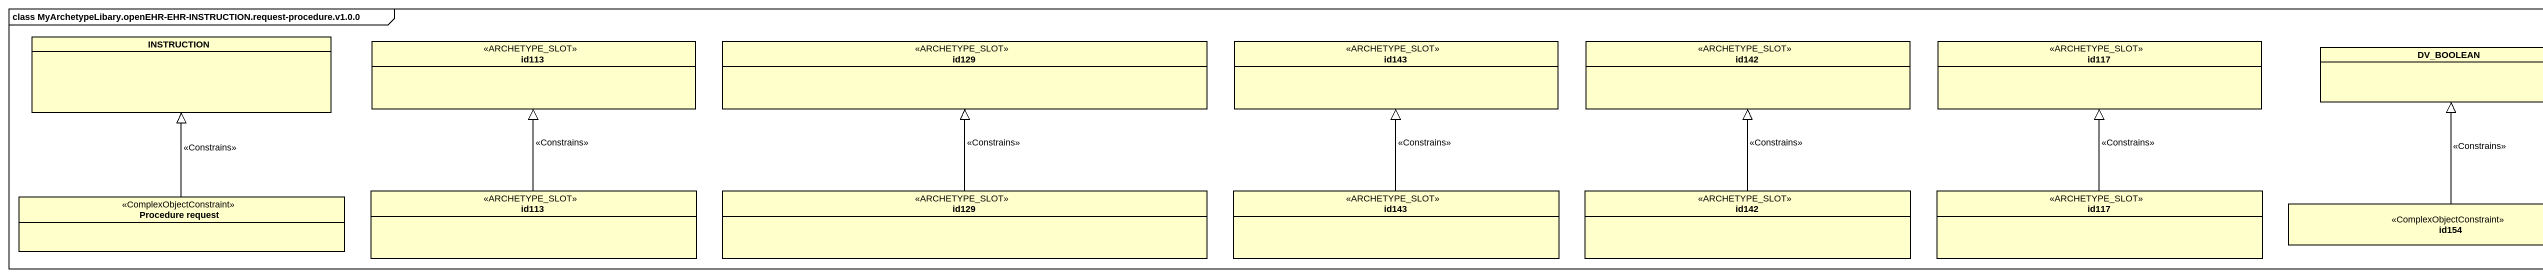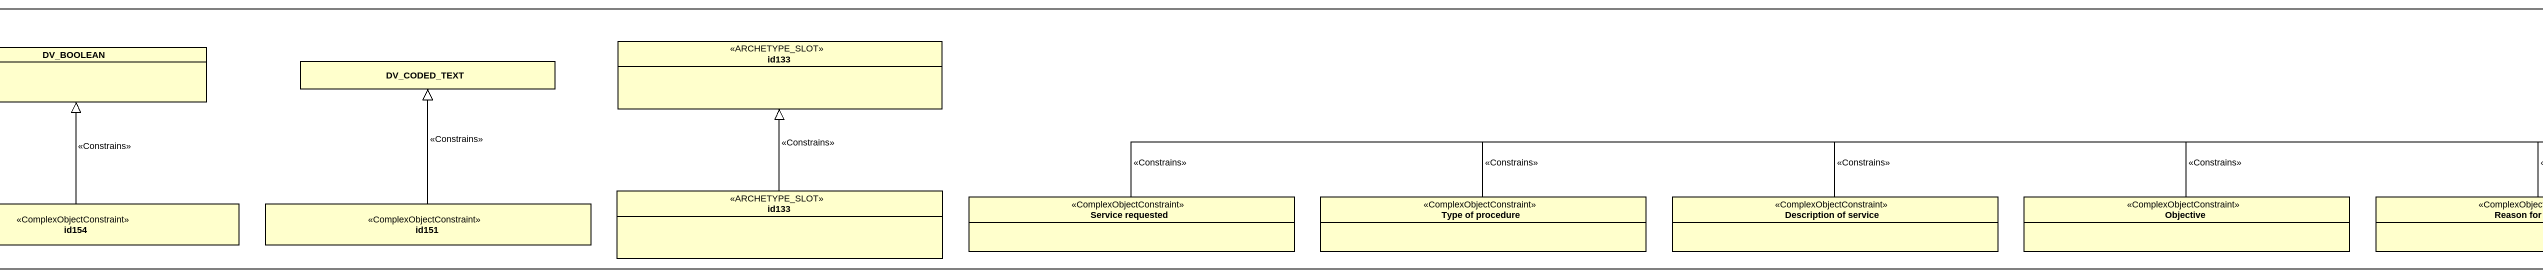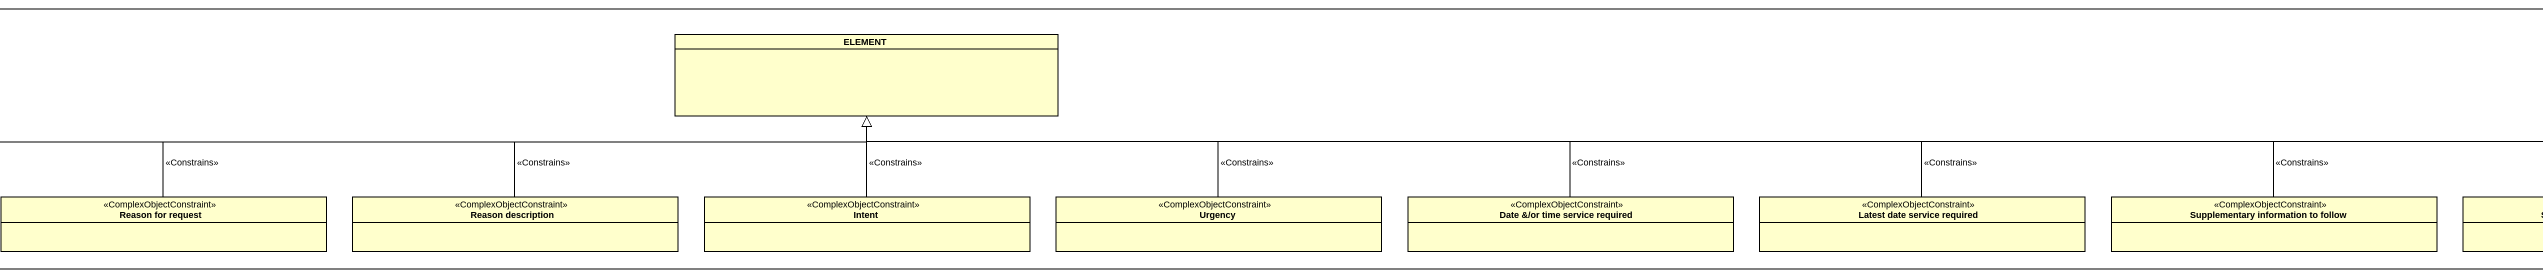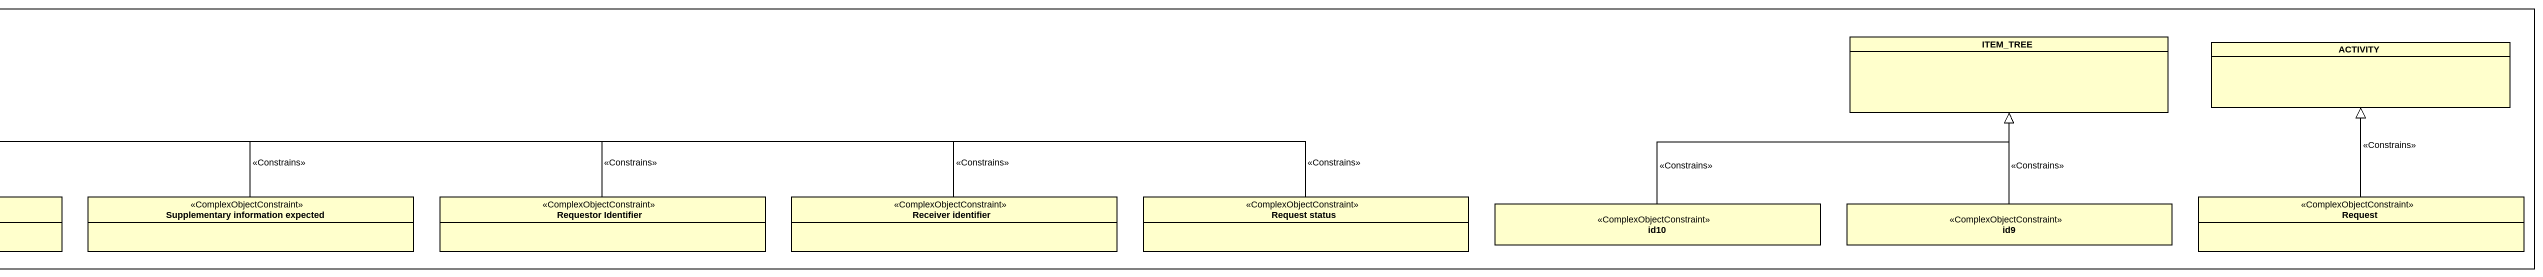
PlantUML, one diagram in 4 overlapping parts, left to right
@startuml
mainframe class MyArchetypeLibary.openEHR-EHR-INSTRUCTION.request-procedure.v1.0.0
hide circle
hide empty members
class INSTRUCTION
class id113 <<ARCHETYPE_SLOT>>
class id129 <<ARCHETYPE_SLOT>>
class id143 <<ARCHETYPE_SLOT>>
class id142 <<ARCHETYPE_SLOT>>
class id117 <<ARCHETYPE_SLOT>>
class id133 <<ARCHETYPE_SLOT>>
class ELEMENT
class ITEM_TREE
class ACTIVITY
class DV_BOOLEAN
class DV_CODED_TEXT
class "Procedure request" as Procedure_request <<ComplexObjectConstraint>>
class "id113" as id113_2 <<ARCHETYPE_SLOT>>
class "id129" as id129_2 <<ARCHETYPE_SLOT>>
class "id143" as id143_2 <<ARCHETYPE_SLOT>>
class "id142" as id142_2 <<ARCHETYPE_SLOT>>
class "id117" as id117_2 <<ARCHETYPE_SLOT>>
class "id133" as id133_2 <<ARCHETYPE_SLOT>>
class "Service requested" as Service_requested <<ComplexObjectConstraint>>
class "Type of procedure" as Type_of_procedure <<ComplexObjectConstraint>>
class "Description of service" as Description_of_service <<ComplexObjectConstraint>>
class Objective <<ComplexObjectConstraint>>
class "Reason for request" as Reason_for_request <<ComplexObjectConstraint>>
class "Reason description" as Reason_description <<ComplexObjectConstraint>>
class Intent <<ComplexObjectConstraint>>
class Urgency <<ComplexObjectConstraint>>
class "Date &/or time service required" as Date_or_time_service <<ComplexObjectConstraint>>
class "Latest date service required" as Latest_date_service_required <<ComplexObjectConstraint>>
class "Supplementary information to follow" as Supplementary_information <<ComplexObjectConstraint>>
class "Supplementary information expected" as Supplementary_information_2 <<ComplexObjectConstraint>>
class "Requestor Identifier" as Requestor_Identifier <<ComplexObjectConstraint>>
class "Receiver identifier" as Receiver_identifier <<ComplexObjectConstraint>>
class "Request status" as Request_status <<ComplexObjectConstraint>>
class Request <<ComplexObjectConstraint>>
class id154 <<ComplexObjectConstraint>>
class id151 <<ComplexObjectConstraint>>
class id10 <<ComplexObjectConstraint>>
class id9 <<ComplexObjectConstraint>>
Procedure_request -up-|> INSTRUCTION : <<Constrains>>
id113_2 -up-|> id113 : <<Constrains>>
id129_2 -up-|> id129 : <<Constrains>>
id143_2 -up-|> id143 : <<Constrains>>
id142_2 -up-|> id142 : <<Constrains>>
id117_2 -up-|> id117 : <<Constrains>>
id133_2 -up-|> id133 : <<Constrains>>
Service_requested -right-|> ELEMENT : <<Constrains>>
Type_of_procedure -right-|> ELEMENT : <<Constrains>>
Description_of_service -right-|> ELEMENT : <<Constrains>>
Objective -right-|> ELEMENT : <<Constrains>>
Reason_for_request -right-|> ELEMENT : <<Constrains>>
Reason_description -right-|> ELEMENT : <<Constrains>>
Intent -up-|> ELEMENT : <<Constrains>>
Urgency -left-|> ELEMENT : <<Constrains>>
Date_or_time_service -left-|> ELEMENT : <<Constrains>>
Latest_date_service_required -left-|> ELEMENT : <<Constrains>>
Supplementary_information -left-|> ELEMENT : <<Constrains>>
Supplementary_information_2 -left-|> ELEMENT : <<Constrains>>
Requestor_Identifier -left-|> ELEMENT : <<Constrains>>
Receiver_identifier -left-|> ELEMENT : <<Constrains>>
Request_status -left-|> ELEMENT : <<Constrains>>
Request -up-|> ACTIVITY : <<Constrains>>
id154 -up-|> DV_BOOLEAN : <<Constrains>>
id151 -up-|> DV_CODED_TEXT : <<Constrains>>
id10 -right-|> ITEM_TREE : <<Constrains>>
id9 -up-|> ITEM_TREE : <<Constrains>>
@enduml
